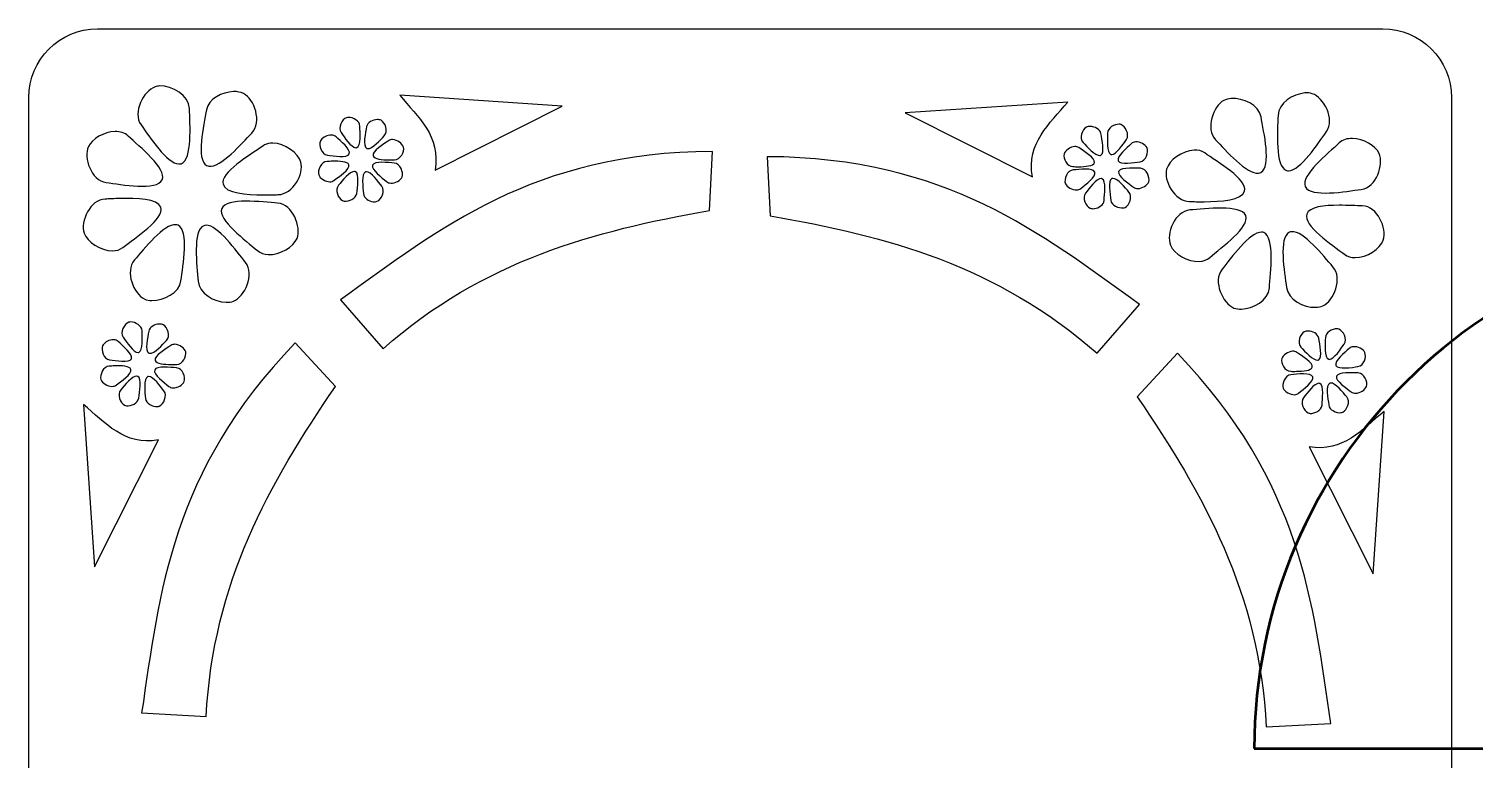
# Model space of a CAD drawing. Header units: centimetres. Extents: x -6.2 to 13.6, y -6.4 to 6.4.
# Drawn here: x -6.25 to 6.44, y -0.04 to 6.37 of the extents above; entities that cross this region are included whole.
import ezdxf

# ---------------------------------------------------------------- set-up
doc = ezdxf.new("R2010")
doc.units = ezdxf.units.CM
doc.header["$MEASUREMENT"] = 0
doc.layers.add('Layer 1', color=7, linetype='Continuous')

msp = doc.modelspace()

# ---------------------------------------------------------------- linework, layer by layer
at = {"layer": 'Layer 1', "color": 17, "lineweight": 25}
for points, knots in [([(-5.64328, 6.37441), (-5.97735, 6.37441), (-6.24556, 6.10487), (-6.24556, 5.7708), (-6.24556, 5.7708), (-6.24556, 5.7708), (-6.24556, -5.77245), (-6.24556, -5.77245), (-6.24556, -5.77245), (-6.24556, -6.10652), (-5.97735, -6.37473), (-5.64328, -6.37473), (-5.64328, -6.37473), (-5.64328, -6.37473), (5.64147, -6.37473), (5.64147, -6.37473), (5.64147, -6.37473), (5.97554, -6.37473), (6.24508, -6.10652), (6.24508, -5.77245), (6.24508, -5.77245), (6.24508, -5.77245), (6.24508, 5.7708), (6.24508, 5.7708), (6.24508, 5.7708), (6.24508, 6.10487), (5.97554, 6.37441), (5.64147, 6.37441), (5.64147, 6.37441), (5.64147, 6.37441), (-5.64328, 6.37441), (-5.64328, 6.37441)], [0, 0, 0, 0, 0.11111111, 0.11111111, 0.11111111, 0.11111111, 0.22222222, 0.22222222, 0.22222222, 0.22222222, 0.33333333, 0.33333333, 0.33333333, 0.33333333, 0.44444444, 0.44444444, 0.44444444, 0.44444444, 0.55555556, 0.55555556, 0.55555556, 0.55555556, 0.66666667, 0.66666667, 0.66666667, 0.66666667, 0.77777778, 0.77777778, 0.77777778, 0.77777778, 1, 1, 1, 1]), ([(-5.09563, 5.8734), (-4.9901, 5.87714), (-4.83876, 5.79202), (-4.8358, 5.67486), (-4.8358, 5.67486), (-4.83241, 5.54096), (-4.80776, 5.22548), (-4.90909, 5.19117), (-4.90909, 5.19117), (-4.91542, 5.18902), (-4.92223, 5.18842), (-4.92908, 5.18851), (-4.92908, 5.18851), (-5.03174, 5.18976), (-5.18808, 5.42996), (-5.26087, 5.53229), (-5.26087, 5.53229), (-5.33851, 5.64144), (-5.23828, 5.8311), (-5.13695, 5.86541), (-5.13695, 5.86541), (-5.12428, 5.8697), (-5.11072, 5.87287), (-5.09564, 5.8734), (-5.09564, 5.8734), (-5.09564, 5.8734), (-5.09563, 5.8734), (-5.09563, 5.8734)], [0, 0, 0, 0, 0.125, 0.125, 0.125, 0.125, 0.25, 0.25, 0.25, 0.25, 0.375, 0.375, 0.375, 0.375, 0.5, 0.5, 0.5, 0.5, 0.625, 0.625, 0.625, 0.625, 0.75, 0.75, 0.75, 0.75, 1, 1, 1, 1]), ([(-4.44938, 5.8241), (-4.41628, 5.825), (-4.38524, 5.81897), (-4.36144, 5.80678), (-4.36144, 5.80678), (-4.26623, 5.75799), (-4.19572, 5.55728), (-4.28815, 5.46034), (-4.28815, 5.46034), (-4.3748, 5.36946), (-4.56351, 5.15471), (-4.66524, 5.16853), (-4.66524, 5.16853), (-4.67202, 5.16945), (-4.67928, 5.17214), (-4.68523, 5.17519), (-4.68523, 5.17519), (-4.78044, 5.22397), (-4.71013, 5.53102), (-4.68656, 5.66288), (-4.68656, 5.66288), (-4.66888, 5.76177), (-4.54869, 5.8214), (-4.44938, 5.82411), (-4.44938, 5.82411), (-4.44938, 5.82411), (-4.44938, 5.8241), (-4.44938, 5.8241)], [0, 0, 0, 0, 0.125, 0.125, 0.125, 0.125, 0.25, 0.25, 0.25, 0.25, 0.375, 0.375, 0.375, 0.375, 0.5, 0.5, 0.5, 0.5, 0.625, 0.625, 0.625, 0.625, 0.75, 0.75, 0.75, 0.75, 1, 1, 1, 1]), ([(-2.98899, 5.79212), (-2.98899, 5.79212), (-1.56324, 5.69618), (-1.56324, 5.69618), (-1.56324, 5.69618), (-1.56324, 5.69618), (-2.67986, 5.13521), (-2.67986, 5.13521), (-2.67986, 5.13521), (-2.62651, 5.43322), (-2.83129, 5.60022), (-2.98899, 5.79212)], [0, 0, 0, 0, 0.25, 0.25, 0.25, 0.25, 0.5, 0.5, 0.5, 0.5, 1, 1, 1, 1]), ([(2.87524, 5.73216), (2.71754, 5.54026), (2.51276, 5.37326), (2.56611, 5.07525), (2.56611, 5.07525), (2.56611, 5.07525), (1.44949, 5.63622), (1.44949, 5.63622), (1.44949, 5.63622), (1.44949, 5.63622), (2.87524, 5.73216), (2.87524, 5.73216)], [0, 0, 0, 0, 0.25, 0.25, 0.25, 0.25, 0.5, 0.5, 0.5, 0.5, 1, 1, 1, 1]), ([(4.31165, 5.7628), (4.41447, 5.77014), (4.55367, 5.71003), (4.57282, 5.6029), (4.57282, 5.6029), (4.59639, 5.47105), (4.6667, 5.164), (4.57149, 5.11521), (4.57149, 5.11521), (4.56554, 5.11216), (4.55828, 5.10947), (4.5515, 5.10855), (4.5515, 5.10855), (4.44976, 5.09473), (4.26106, 5.30948), (4.17441, 5.40036), (4.17441, 5.40036), (4.08198, 5.4973), (4.15249, 5.69802), (4.2477, 5.7468), (4.2477, 5.7468), (4.26555, 5.75595), (4.28793, 5.7611), (4.31166, 5.76279), (4.31166, 5.76279), (4.31166, 5.76279), (4.31165, 5.7628), (4.31165, 5.7628)], [0, 0, 0, 0, 0.125, 0.125, 0.125, 0.125, 0.25, 0.25, 0.25, 0.25, 0.375, 0.375, 0.375, 0.375, 0.5, 0.5, 0.5, 0.5, 0.625, 0.625, 0.625, 0.625, 0.75, 0.75, 0.75, 0.75, 1, 1, 1, 1]), ([(4.9579, 5.81211), (4.98169, 5.81394), (5.00419, 5.81188), (5.02319, 5.80545), (5.02319, 5.80545), (5.12452, 5.77114), (5.22475, 5.58148), (5.14711, 5.47233), (5.14711, 5.47233), (5.07433, 5.37), (4.91798, 5.1298), (4.81532, 5.12855), (4.81532, 5.12855), (4.80848, 5.12847), (4.80167, 5.12907), (4.79533, 5.13121), (4.79533, 5.13121), (4.694, 5.16552), (4.71865, 5.481), (4.72204, 5.6149), (4.72204, 5.6149), (4.72479, 5.72369), (4.85482, 5.80417), (4.95789, 5.81211), (4.95789, 5.81211), (4.95789, 5.81211), (4.9579, 5.81211), (4.9579, 5.81211)], [0, 0, 0, 0, 0.125, 0.125, 0.125, 0.125, 0.25, 0.25, 0.25, 0.25, 0.375, 0.375, 0.375, 0.375, 0.5, 0.5, 0.5, 0.5, 0.625, 0.625, 0.625, 0.625, 0.75, 0.75, 0.75, 0.75, 1, 1, 1, 1]), ([(-3.4407, 5.59758), (-3.39954, 5.59901), (-3.34059, 5.56609), (-3.33943, 5.5203), (-3.33943, 5.5203), (-3.33811, 5.46797), (-3.32781, 5.34583), (-3.36741, 5.33242), (-3.36741, 5.33242), (-3.36988, 5.33158), (-3.37273, 5.33105), (-3.3754, 5.33109), (-3.3754, 5.33109), (-3.41552, 5.33158), (-3.4762, 5.42434), (-3.50465, 5.46434), (-3.50465, 5.46434), (-3.53499, 5.507), (-3.49628, 5.58151), (-3.45668, 5.59492), (-3.45668, 5.59492), (-3.45173, 5.5966), (-3.44657, 5.59738), (-3.44069, 5.59758), (-3.44069, 5.59758), (-3.44069, 5.59758), (-3.4407, 5.59758), (-3.4407, 5.59758)], [0, 0, 0, 0, 0.125, 0.125, 0.125, 0.125, 0.25, 0.25, 0.25, 0.25, 0.375, 0.375, 0.375, 0.375, 0.5, 0.5, 0.5, 0.5, 0.625, 0.625, 0.625, 0.625, 0.75, 0.75, 0.75, 0.75, 1, 1, 1, 1]), ([(-5.48871, 5.47366), (-5.44493, 5.47465), (-5.40308, 5.46257), (-5.37278, 5.43369), (-5.37278, 5.43369), (-5.27584, 5.34126), (-5.03155, 5.14741), (-5.07564, 5.04994), (-5.07564, 5.04994), (-5.09768, 5.0012), (-5.18794, 4.98989), (-5.28884, 4.99398), (-5.28884, 4.99398), (-5.38974, 4.99806), (-5.50089, 5.01751), (-5.56733, 5.02596), (-5.56733, 5.02596), (-5.7002, 5.04286), (-5.76732, 5.24428), (-5.72323, 5.34176), (-5.72323, 5.34176), (-5.69292, 5.40877), (-5.58504, 5.4715), (-5.48871, 5.47368), (-5.48871, 5.47368), (-5.48871, 5.47368), (-5.48871, 5.47366), (-5.48871, 5.47366)], [0, 0, 0, 0, 0.125, 0.125, 0.125, 0.125, 0.25, 0.25, 0.25, 0.25, 0.375, 0.375, 0.375, 0.375, 0.5, 0.5, 0.5, 0.5, 0.625, 0.625, 0.625, 0.625, 0.75, 0.75, 0.75, 0.75, 1, 1, 1, 1]), ([(-3.18753, 5.57892), (-3.17451, 5.57925), (-3.16219, 5.57702), (-3.15289, 5.57226), (-3.15289, 5.57226), (-3.11568, 5.55319), (-3.08878, 5.47423), (-3.12491, 5.43635), (-3.12491, 5.43635), (-3.15878, 5.40083), (-3.23305, 5.31769), (-3.27281, 5.32309), (-3.27281, 5.32309), (-3.27546, 5.32345), (-3.27715, 5.32456), (-3.27947, 5.32575), (-3.27947, 5.32575), (-3.31668, 5.34482), (-3.29001, 5.46476), (-3.2808, 5.51629), (-3.2808, 5.51629), (-3.27389, 5.55494), (-3.22658, 5.57794), (-3.18753, 5.57892)], [0, 0, 0, 0, 0.14285714, 0.14285714, 0.14285714, 0.14285714, 0.28571429, 0.28571429, 0.28571429, 0.28571429, 0.42857143, 0.42857143, 0.42857143, 0.42857143, 0.57142857, 0.57142857, 0.57142857, 0.57142857, 0.71428571, 0.71428571, 0.71428571, 0.71428571, 1, 1, 1, 1]), ([(3.07378, 5.51763), (3.11283, 5.51665), (3.16015, 5.49499), (3.16705, 5.45634), (3.16705, 5.45634), (3.17626, 5.40481), (3.20293, 5.28486), (3.16572, 5.2658), (3.16572, 5.2658), (3.16339, 5.26461), (3.16171, 5.26349), (3.15906, 5.26314), (3.15906, 5.26314), (3.1193, 5.25774), (3.04502, 5.34088), (3.01116, 5.3764), (3.01116, 5.3764), (2.97504, 5.41429), (3.00193, 5.49325), (3.03914, 5.51231), (3.03914, 5.51231), (3.04844, 5.51708), (3.06077, 5.51797), (3.07378, 5.51764), (3.07378, 5.51764), (3.07378, 5.51764), (3.07378, 5.51763), (3.07378, 5.51763)], [0, 0, 0, 0, 0.125, 0.125, 0.125, 0.125, 0.25, 0.25, 0.25, 0.25, 0.375, 0.375, 0.375, 0.375, 0.5, 0.5, 0.5, 0.5, 0.625, 0.625, 0.625, 0.625, 0.75, 0.75, 0.75, 0.75, 1, 1, 1, 1]), ([(3.32695, 5.53762), (3.33283, 5.53741), (3.33799, 5.53663), (3.34294, 5.53496), (3.34294, 5.53496), (3.38254, 5.52155), (3.42125, 5.44704), (3.39091, 5.40438), (3.39091, 5.40438), (3.36246, 5.36439), (3.30178, 5.27162), (3.26166, 5.27113), (3.26166, 5.27113), (3.25899, 5.2711), (3.25614, 5.27162), (3.25367, 5.27246), (3.25367, 5.27246), (3.21407, 5.28587), (3.22436, 5.40801), (3.22569, 5.46034), (3.22569, 5.46034), (3.22685, 5.50613), (3.2858, 5.53906), (3.32696, 5.53762), (3.32696, 5.53762), (3.32696, 5.53762), (3.32695, 5.53762), (3.32695, 5.53762)], [0, 0, 0, 0, 0.125, 0.125, 0.125, 0.125, 0.25, 0.25, 0.25, 0.25, 0.375, 0.375, 0.375, 0.375, 0.5, 0.5, 0.5, 0.5, 0.625, 0.625, 0.625, 0.625, 0.75, 0.75, 0.75, 0.75, 1, 1, 1, 1]), ([(-4.10294, 5.37239), (-3.99927, 5.37011), (-3.88004, 5.28288), (-3.85776, 5.2045), (-3.85776, 5.2045), (-3.82852, 5.10159), (-3.92506, 4.92274), (-4.05896, 4.91935), (-4.05896, 4.91935), (-4.09243, 4.9185), (-4.13759, 4.91636), (-4.18688, 4.91669), (-4.18688, 4.91669), (-4.33474, 4.91768), (-4.51939, 4.93279), (-4.54132, 5.00996), (-4.54132, 5.00996), (-4.57056, 5.11287), (-4.30136, 5.26811), (-4.19221, 5.34574), (-4.19221, 5.34574), (-4.17174, 5.3603), (-4.14783, 5.36875), (-4.12292, 5.37106), (-4.12292, 5.37106), (-4.11618, 5.37168), (-4.10984, 5.37254), (-4.10293, 5.37239), (-4.10293, 5.37239), (-4.10293, 5.37239), (-4.10294, 5.37239), (-4.10294, 5.37239)], [0, 0, 0, 0, 0.11111111, 0.11111111, 0.11111111, 0.11111111, 0.22222222, 0.22222222, 0.22222222, 0.22222222, 0.33333333, 0.33333333, 0.33333333, 0.33333333, 0.44444444, 0.44444444, 0.44444444, 0.44444444, 0.55555556, 0.55555556, 0.55555556, 0.55555556, 0.66666667, 0.66666667, 0.66666667, 0.66666667, 0.77777778, 0.77777778, 0.77777778, 0.77777778, 1, 1, 1, 1]), ([(-3.5886, 5.44301), (-3.57325, 5.44244), (-3.55928, 5.43718), (-3.54863, 5.42702), (-3.54863, 5.42702), (-3.51074, 5.3909), (-3.41547, 5.31455), (-3.4327, 5.27645), (-3.4327, 5.27645), (-3.44132, 5.2574), (-3.47588, 5.25353), (-3.51531, 5.25513), (-3.51531, 5.25513), (-3.55474, 5.25673), (-3.59861, 5.26382), (-3.62457, 5.26712), (-3.62457, 5.26712), (-3.6765, 5.27372), (-3.7031, 5.35295), (-3.68586, 5.39104), (-3.68586, 5.39104), (-3.67509, 5.41485), (-3.6394, 5.43718), (-3.60458, 5.44167), (-3.60458, 5.44167), (-3.59936, 5.44234), (-3.59371, 5.44319), (-3.58859, 5.443), (-3.58859, 5.443), (-3.58859, 5.443), (-3.5886, 5.44301), (-3.5886, 5.44301)], [0, 0, 0, 0, 0.11111111, 0.11111111, 0.11111111, 0.11111111, 0.22222222, 0.22222222, 0.22222222, 0.22222222, 0.33333333, 0.33333333, 0.33333333, 0.33333333, 0.44444444, 0.44444444, 0.44444444, 0.44444444, 0.55555556, 0.55555556, 0.55555556, 0.55555556, 0.66666667, 0.66666667, 0.66666667, 0.66666667, 0.77777778, 0.77777778, 0.77777778, 0.77777778, 1, 1, 1, 1]), ([(-3.05161, 5.40304), (-3.01156, 5.40099), (-2.96558, 5.36658), (-2.957, 5.33642), (-2.957, 5.33642), (-2.94557, 5.2962), (-2.98328, 5.22715), (-3.03562, 5.22582), (-3.03562, 5.22582), (-3.0487, 5.22549), (-3.06566, 5.22436), (-3.08492, 5.22449), (-3.08492, 5.22449), (-3.14271, 5.22488), (-3.21493, 5.2303), (-3.2235, 5.26047), (-3.2235, 5.26047), (-3.23493, 5.30069), (-3.13025, 5.36204), (-3.08759, 5.39239), (-3.08759, 5.39239), (-3.07693, 5.39998), (-3.06496, 5.40373), (-3.05161, 5.40305), (-3.05161, 5.40305), (-3.05161, 5.40305), (-3.05161, 5.40304), (-3.05161, 5.40304)], [0, 0, 0, 0, 0.125, 0.125, 0.125, 0.125, 0.25, 0.25, 0.25, 0.25, 0.375, 0.375, 0.375, 0.375, 0.5, 0.5, 0.5, 0.5, 0.625, 0.625, 0.625, 0.625, 0.75, 0.75, 0.75, 0.75, 1, 1, 1, 1]), ([(2.93787, 5.34174), (2.95122, 5.34242), (2.96318, 5.34), (2.97385, 5.33241), (2.97385, 5.33241), (3.01651, 5.30207), (3.12119, 5.24071), (3.10976, 5.20049), (3.10976, 5.20049), (3.10119, 5.17033), (3.02897, 5.1649), (2.97118, 5.16451), (2.97118, 5.16451), (2.95192, 5.16438), (2.93496, 5.16551), (2.92188, 5.16584), (2.92188, 5.16584), (2.86955, 5.16716), (2.83183, 5.23622), (2.84326, 5.27644), (2.84326, 5.27644), (2.85183, 5.30661), (2.89782, 5.33969), (2.93787, 5.34173), (2.93787, 5.34173), (2.93787, 5.34173), (2.93787, 5.34174), (2.93787, 5.34174)], [0, 0, 0, 0, 0.125, 0.125, 0.125, 0.125, 0.25, 0.25, 0.25, 0.25, 0.375, 0.375, 0.375, 0.375, 0.5, 0.5, 0.5, 0.5, 0.625, 0.625, 0.625, 0.625, 0.75, 0.75, 0.75, 0.75, 1, 1, 1, 1]), ([(3.47086, 5.38172), (3.51075, 5.38561), (3.5592, 5.35966), (3.57213, 5.33109), (3.57213, 5.33109), (3.58936, 5.293), (3.56277, 5.21377), (3.51084, 5.20717), (3.51084, 5.20717), (3.48487, 5.20387), (3.44101, 5.19677), (3.40158, 5.19518), (3.40158, 5.19518), (3.36215, 5.19358), (3.32758, 5.19745), (3.31897, 5.2165), (3.31897, 5.2165), (3.30174, 5.2546), (3.39701, 5.33095), (3.4349, 5.36707), (3.4349, 5.36707), (3.44437, 5.3761), (3.45758, 5.38043), (3.47088, 5.38173), (3.47088, 5.38173), (3.47088, 5.38173), (3.47086, 5.38172), (3.47086, 5.38172)], [0, 0, 0, 0, 0.125, 0.125, 0.125, 0.125, 0.25, 0.25, 0.25, 0.25, 0.375, 0.375, 0.375, 0.375, 0.5, 0.5, 0.5, 0.5, 0.625, 0.625, 0.625, 0.625, 0.75, 0.75, 0.75, 0.75, 1, 1, 1, 1]), ([(5.37497, 5.41236), (5.47129, 5.41018), (5.57917, 5.34879), (5.60949, 5.28178), (5.60949, 5.28178), (5.65358, 5.18431), (5.58646, 4.98288), (5.45359, 4.96598), (5.45359, 4.96598), (5.38715, 4.95753), (5.276, 4.93808), (5.1751, 4.934), (5.1751, 4.934), (5.0742, 4.92992), (4.98395, 4.94123), (4.9619, 4.98996), (4.9619, 4.98996), (4.91781, 5.08743), (5.1621, 5.28128), (5.25904, 5.37371), (5.25904, 5.37371), (5.28933, 5.40259), (5.33118, 5.41334), (5.37497, 5.41235), (5.37497, 5.41235), (5.37497, 5.41235), (5.37497, 5.41236), (5.37497, 5.41236)], [0, 0, 0, 0, 0.125, 0.125, 0.125, 0.125, 0.25, 0.25, 0.25, 0.25, 0.375, 0.375, 0.375, 0.375, 0.5, 0.5, 0.5, 0.5, 0.625, 0.625, 0.625, 0.625, 0.75, 0.75, 0.75, 0.75, 1, 1, 1, 1]), ([(-3.57794, 5.21249), (-3.52013, 5.21371), (-3.44675, 5.21155), (-3.4367, 5.18184), (-3.4367, 5.18184), (-3.42329, 5.14224), (-3.52612, 5.07695), (-3.56728, 5.04459), (-3.56728, 5.04459), (-3.57757, 5.0365), (-3.58989, 5.03263), (-3.60326, 5.0326), (-3.60326, 5.0326), (-3.64337, 5.03249), (-3.69047, 5.06286), (-3.70053, 5.09256), (-3.70053, 5.09256), (-3.71394, 5.13216), (-3.67958, 5.20983), (-3.62724, 5.21115), (-3.62724, 5.21115), (-3.61416, 5.21148), (-3.59721, 5.21207), (-3.57794, 5.21248), (-3.57794, 5.21248), (-3.57794, 5.21248), (-3.57794, 5.21249), (-3.57794, 5.21249)], [0, 0, 0, 0, 0.125, 0.125, 0.125, 0.125, 0.25, 0.25, 0.25, 0.25, 0.375, 0.375, 0.375, 0.375, 0.5, 0.5, 0.5, 0.5, 0.625, 0.625, 0.625, 0.625, 0.75, 0.75, 0.75, 0.75, 1, 1, 1, 1]), ([(-0.24275, 5.2991), (-0.24275, 5.2991), (-0.2694, 4.77943), (-0.2694, 4.77943), (-0.2694, 4.77943), (-1.28911, 4.60006), (-2.25091, 4.34504), (-3.13556, 3.56688), (-3.13556, 3.56688), (-3.13556, 3.56688), (-3.50999, 3.99461), (-3.50999, 3.99461), (-3.50999, 3.99461), (-2.64352, 4.61912), (-1.81746, 5.28849), (-0.24275, 5.2991)], [0, 0, 0, 0, 0.2, 0.2, 0.2, 0.2, 0.4, 0.4, 0.4, 0.4, 0.6, 0.6, 0.6, 0.6, 1, 1, 1, 1]), ([(-3.14622, 5.20316), (-3.10703, 5.20346), (-3.06306, 5.19848), (-3.03696, 5.1965), (-3.03696, 5.1965), (-2.98476, 5.19253), (-2.95366, 5.11414), (-2.969, 5.07524), (-2.969, 5.07524), (-2.98051, 5.04607), (-3.02892, 5.01855), (-3.06894, 5.02061), (-3.06894, 5.02061), (-3.08228, 5.0213), (-3.09503, 5.02537), (-3.10492, 5.03393), (-3.10492, 5.03393), (-3.14449, 5.06821), (-3.24285, 5.13894), (-3.22751, 5.17784), (-3.22751, 5.17784), (-3.21984, 5.19729), (-3.18542, 5.20286), (-3.14623, 5.20316), (-3.14623, 5.20316), (-3.14623, 5.20316), (-3.14622, 5.20316), (-3.14622, 5.20316)], [0, 0, 0, 0, 0.125, 0.125, 0.125, 0.125, 0.25, 0.25, 0.25, 0.25, 0.375, 0.375, 0.375, 0.375, 0.5, 0.5, 0.5, 0.5, 0.625, 0.625, 0.625, 0.625, 0.75, 0.75, 0.75, 0.75, 1, 1, 1, 1]), ([(0.23694, 5.25247), (1.81167, 5.2457), (2.63885, 4.57837), (3.50684, 3.95597), (3.50684, 3.95597), (3.50684, 3.95597), (3.13375, 3.52691), (3.13375, 3.52691), (3.13375, 3.52691), (2.2472, 4.30292), (1.28374, 4.55592), (0.2636, 4.7328), (0.2636, 4.7328), (0.2636, 4.7328), (0.23694, 5.25247), (0.23694, 5.25247)], [0, 0, 0, 0, 0.2, 0.2, 0.2, 0.2, 0.4, 0.4, 0.4, 0.4, 0.6, 0.6, 0.6, 0.6, 1, 1, 1, 1]), ([(3.9852, 5.30976), (4.01939, 5.31132), (4.05119, 5.30518), (4.07847, 5.28578), (4.07847, 5.28578), (4.18762, 5.20814), (4.45682, 5.0529), (4.42758, 4.95), (4.42758, 4.95), (4.40565, 4.87282), (4.221, 4.85772), (4.07314, 4.85673), (4.07314, 4.85673), (4.02385, 4.8564), (3.9787, 4.85855), (3.94522, 4.8594), (3.94522, 4.8594), (3.81132, 4.86279), (3.71477, 5.04164), (3.74402, 5.14455), (3.74402, 5.14455), (3.76595, 5.22173), (3.88264, 5.30509), (3.9852, 5.30978), (3.9852, 5.30978), (3.9852, 5.30978), (3.9852, 5.30976), (3.9852, 5.30976)], [0, 0, 0, 0, 0.125, 0.125, 0.125, 0.125, 0.25, 0.25, 0.25, 0.25, 0.375, 0.375, 0.375, 0.375, 0.5, 0.5, 0.5, 0.5, 0.625, 0.625, 0.625, 0.625, 0.75, 0.75, 0.75, 0.75, 1, 1, 1, 1]), ([(-3.38607, 5.12322), (-3.38341, 5.12299), (-3.38046, 5.12163), (-3.37808, 5.12056), (-3.37808, 5.12056), (-3.33998, 5.10333), (-3.36082, 4.98195), (-3.36742, 4.93002), (-3.36742, 4.93002), (-3.3732, 4.88458), (-3.43583, 4.85789), (-3.47668, 4.8634), (-3.47668, 4.8634), (-3.48252, 4.86419), (-3.48791, 4.86524), (-3.49267, 4.8674), (-3.49267, 4.8674), (-3.53077, 4.88463), (-3.56159, 4.96241), (-3.52731, 5.00198), (-3.52731, 5.00198), (-3.49518, 5.03907), (-3.42603, 5.12671), (-3.38607, 5.12324), (-3.38607, 5.12324), (-3.38607, 5.12324), (-3.38607, 5.12322), (-3.38607, 5.12322)], [0, 0, 0, 0, 0.125, 0.125, 0.125, 0.125, 0.25, 0.25, 0.25, 0.25, 0.375, 0.375, 0.375, 0.375, 0.5, 0.5, 0.5, 0.5, 0.625, 0.625, 0.625, 0.625, 0.75, 0.75, 0.75, 0.75, 1, 1, 1, 1]), ([(-3.28213, 5.12055), (-3.24198, 5.12197), (-3.17654, 5.03122), (-3.14622, 4.99263), (-3.14622, 4.99263), (-3.11387, 4.95147), (-3.14863, 4.87606), (-3.18753, 4.86071), (-3.18753, 4.86071), (-3.19725, 4.85687), (-3.21064, 4.85509), (-3.22351, 4.85671), (-3.22351, 4.85671), (-3.26213, 4.86157), (-3.30581, 4.88952), (-3.30879, 4.92866), (-3.30879, 4.92866), (-3.31276, 4.98086), (-3.32903, 5.10386), (-3.29014, 5.1192), (-3.29014, 5.1192), (-3.28771, 5.12016), (-3.28482, 5.12044), (-3.28215, 5.12053), (-3.28215, 5.12053), (-3.28215, 5.12053), (-3.28213, 5.12055), (-3.28213, 5.12055)], [0, 0, 0, 0, 0.125, 0.125, 0.125, 0.125, 0.25, 0.25, 0.25, 0.25, 0.375, 0.375, 0.375, 0.375, 0.5, 0.5, 0.5, 0.5, 0.625, 0.625, 0.625, 0.625, 0.75, 0.75, 0.75, 0.75, 1, 1, 1, 1]), ([(3.03248, 5.1432), (3.07167, 5.1429), (3.10609, 5.13733), (3.11376, 5.11788), (3.11376, 5.11788), (3.1291, 5.07899), (3.03074, 5.00825), (2.99117, 4.97397), (2.99117, 4.97397), (2.98128, 4.9654), (2.96853, 4.96133), (2.95519, 4.96065), (2.95519, 4.96065), (2.91518, 4.95859), (2.86676, 4.98611), (2.85525, 5.01528), (2.85525, 5.01528), (2.83991, 5.05417), (2.87101, 5.13256), (2.92321, 5.13654), (2.92321, 5.13654), (2.94931, 5.13853), (2.99328, 5.1435), (3.03247, 5.1432), (3.03247, 5.1432), (3.03247, 5.1432), (3.03248, 5.1432), (3.03248, 5.1432)], [0, 0, 0, 0, 0.125, 0.125, 0.125, 0.125, 0.25, 0.25, 0.25, 0.25, 0.375, 0.375, 0.375, 0.375, 0.5, 0.5, 0.5, 0.5, 0.625, 0.625, 0.625, 0.625, 0.75, 0.75, 0.75, 0.75, 1, 1, 1, 1]), ([(3.41889, 5.15253), (3.43406, 5.15303), (3.44974, 5.15284), (3.46419, 5.15253), (3.46419, 5.15253), (3.48346, 5.15212), (3.50041, 5.15153), (3.51349, 5.1512), (3.51349, 5.1512), (3.56582, 5.14987), (3.60019, 5.07221), (3.58678, 5.03261), (3.58678, 5.03261), (3.57672, 5.00291), (3.52962, 4.97255), (3.48951, 4.97265), (3.48951, 4.97265), (3.47614, 4.97268), (3.46382, 4.97655), (3.45353, 4.98464), (3.45353, 4.98464), (3.41237, 5.01699), (3.30954, 5.08228), (3.32295, 5.12189), (3.32295, 5.12189), (3.33049, 5.14417), (3.37339, 5.15105), (3.41889, 5.15254), (3.41889, 5.15254), (3.41889, 5.15254), (3.41889, 5.15253), (3.41889, 5.15253)], [0, 0, 0, 0, 0.11111111, 0.11111111, 0.11111111, 0.11111111, 0.22222222, 0.22222222, 0.22222222, 0.22222222, 0.33333333, 0.33333333, 0.33333333, 0.33333333, 0.44444444, 0.44444444, 0.44444444, 0.44444444, 0.55555556, 0.55555556, 0.55555556, 0.55555556, 0.66666667, 0.66666667, 0.66666667, 0.66666667, 0.77777778, 0.77777778, 0.77777778, 0.77777778, 1, 1, 1, 1]), ([(3.16972, 5.06059), (3.1724, 5.06049), (3.17395, 5.06022), (3.17638, 5.05926), (3.17638, 5.05926), (3.21527, 5.04391), (3.19901, 4.92091), (3.19503, 4.86872), (3.19503, 4.86872), (3.19205, 4.82957), (3.14837, 4.80163), (3.10975, 4.79677), (3.10975, 4.79677), (3.09688, 4.79515), (3.0835, 4.79693), (3.07377, 4.80077), (3.07377, 4.80077), (3.03488, 4.81612), (3.00011, 4.89153), (3.03246, 4.93269), (3.03246, 4.93269), (3.06279, 4.97127), (3.12956, 5.06203), (3.1697, 5.06061), (3.1697, 5.06061), (3.1697, 5.06061), (3.16972, 5.06059), (3.16972, 5.06059)], [0, 0, 0, 0, 0.125, 0.125, 0.125, 0.125, 0.25, 0.25, 0.25, 0.25, 0.375, 0.375, 0.375, 0.375, 0.5, 0.5, 0.5, 0.5, 0.625, 0.625, 0.625, 0.625, 0.75, 0.75, 0.75, 0.75, 1, 1, 1, 1]), ([(3.27232, 5.06192), (3.31228, 5.0654), (3.38143, 4.97909), (3.41356, 4.942), (3.41356, 4.942), (3.44784, 4.90243), (3.41701, 4.82465), (3.37892, 4.80742), (3.37892, 4.80742), (3.37416, 4.80527), (3.36877, 4.80421), (3.36293, 4.80342), (3.36293, 4.80342), (3.32208, 4.79792), (3.25945, 4.8246), (3.25367, 4.87004), (3.25367, 4.87004), (3.24707, 4.92197), (3.22623, 5.04335), (3.26433, 5.06058), (3.26433, 5.06058), (3.26671, 5.06166), (3.26966, 5.06168), (3.27232, 5.06191), (3.27232, 5.06191), (3.27232, 5.06191), (3.27232, 5.06192), (3.27232, 5.06192)], [0, 0, 0, 0, 0.125, 0.125, 0.125, 0.125, 0.25, 0.25, 0.25, 0.25, 0.375, 0.375, 0.375, 0.375, 0.5, 0.5, 0.5, 0.5, 0.625, 0.625, 0.625, 0.625, 0.75, 0.75, 0.75, 0.75, 1, 1, 1, 1]), ([(-5.44741, 4.88604), (-5.29946, 4.89003), (-5.11337, 4.88475), (-5.08764, 4.80876), (-5.08764, 4.80876), (-5.05333, 4.70743), (-5.31412, 4.53842), (-5.41943, 4.45565), (-5.41943, 4.45565), (-5.44576, 4.43496), (-5.4785, 4.42642), (-5.5127, 4.42634), (-5.5127, 4.42634), (-5.61532, 4.4261), (-5.73481, 4.50491), (-5.76054, 4.58091), (-5.76054, 4.58091), (-5.79485, 4.68224), (-5.70923, 4.87733), (-5.57533, 4.88072), (-5.57533, 4.88072), (-5.54186, 4.88157), (-5.49673, 4.88472), (-5.44741, 4.88605), (-5.44741, 4.88605), (-5.44741, 4.88605), (-5.44741, 4.88604), (-5.44741, 4.88604)], [0, 0, 0, 0, 0.125, 0.125, 0.125, 0.125, 0.25, 0.25, 0.25, 0.25, 0.375, 0.375, 0.375, 0.375, 0.5, 0.5, 0.5, 0.5, 0.625, 0.625, 0.625, 0.625, 0.75, 0.75, 0.75, 0.75, 1, 1, 1, 1]), ([(-4.34278, 4.86205), (-4.24179, 4.86287), (-4.12841, 4.84981), (-4.06163, 4.84473), (-4.06163, 4.84473), (-3.92807, 4.83456), (-3.85181, 4.63511), (-3.89107, 4.5356), (-3.89107, 4.5356), (-3.92052, 4.46096), (-4.04319, 4.38776), (-4.14557, 4.39302), (-4.14557, 4.39302), (-4.1797, 4.39477), (-4.2122, 4.40574), (-4.23751, 4.42766), (-4.23751, 4.42766), (-4.33875, 4.51536), (-4.59123, 4.69724), (-4.55197, 4.79676), (-4.55197, 4.79676), (-4.53234, 4.84652), (-4.44376, 4.86123), (-4.34277, 4.86205), (-4.34277, 4.86205), (-4.34277, 4.86205), (-4.34278, 4.86205), (-4.34278, 4.86205)], [0, 0, 0, 0, 0.125, 0.125, 0.125, 0.125, 0.25, 0.25, 0.25, 0.25, 0.375, 0.375, 0.375, 0.375, 0.5, 0.5, 0.5, 0.5, 0.625, 0.625, 0.625, 0.625, 0.75, 0.75, 0.75, 0.75, 1, 1, 1, 1]), ([(5.25771, 4.82607), (5.33529, 4.82635), (5.41137, 4.82201), (5.46158, 4.82074), (5.46158, 4.82074), (5.59548, 4.81735), (5.6811, 4.62226), (5.64679, 4.52093), (5.64679, 4.52093), (5.62106, 4.44493), (5.50157, 4.36612), (5.39895, 4.36636), (5.39895, 4.36636), (5.36474, 4.36644), (5.332, 4.37498), (5.30568, 4.39567), (5.30568, 4.39567), (5.20037, 4.47844), (4.93959, 4.64745), (4.97389, 4.74878), (4.97389, 4.74878), (4.99533, 4.81211), (5.12841, 4.8256), (5.25771, 4.82606), (5.25771, 4.82606), (5.25771, 4.82606), (5.25771, 4.82607), (5.25771, 4.82607)], [0, 0, 0, 0, 0.125, 0.125, 0.125, 0.125, 0.25, 0.25, 0.25, 0.25, 0.375, 0.375, 0.375, 0.375, 0.5, 0.5, 0.5, 0.5, 0.625, 0.625, 0.625, 0.625, 0.75, 0.75, 0.75, 0.75, 1, 1, 1, 1]), ([(4.22904, 4.80076), (4.33003, 4.79994), (4.41861, 4.78656), (4.43824, 4.7368), (4.43824, 4.7368), (4.4775, 4.63728), (4.22501, 4.45541), (4.12378, 4.3677), (4.12378, 4.3677), (4.09847, 4.34577), (4.06597, 4.33481), (4.03184, 4.33306), (4.03184, 4.33306), (3.92946, 4.3278), (3.80678, 4.401), (3.77734, 4.47564), (3.77734, 4.47564), (3.73808, 4.57516), (3.81434, 4.77461), (3.9479, 4.78477), (3.9479, 4.78477), (4.01468, 4.78985), (4.12807, 4.80158), (4.22905, 4.80076), (4.22905, 4.80076), (4.22905, 4.80076), (4.22904, 4.80076), (4.22904, 4.80076)], [0, 0, 0, 0, 0.125, 0.125, 0.125, 0.125, 0.25, 0.25, 0.25, 0.25, 0.375, 0.375, 0.375, 0.375, 0.5, 0.5, 0.5, 0.5, 0.625, 0.625, 0.625, 0.625, 0.75, 0.75, 0.75, 0.75, 1, 1, 1, 1]), ([(-4.95572, 4.65552), (-4.9489, 4.65493), (-4.94182, 4.65295), (-4.93573, 4.65019), (-4.93573, 4.65019), (-4.83826, 4.6061), (-4.89351, 4.29671), (-4.91041, 4.16384), (-4.91041, 4.16384), (-4.92414, 4.05588), (-5.06171, 3.9884), (-5.16491, 3.99062), (-5.16491, 3.99062), (-5.18873, 3.99113), (-5.21059, 3.99435), (-5.22887, 4.00261), (-5.22887, 4.00261), (-5.32634, 4.0467), (-5.40585, 4.24515), (-5.31815, 4.34639), (-5.31815, 4.34639), (-5.23593, 4.4413), (-5.05802, 4.66438), (-4.95572, 4.65552)], [0, 0, 0, 0, 0.14285714, 0.14285714, 0.14285714, 0.14285714, 0.28571429, 0.28571429, 0.28571429, 0.28571429, 0.42857143, 0.42857143, 0.42857143, 0.42857143, 0.57142857, 0.57142857, 0.57142857, 0.57142857, 0.71428571, 0.71428571, 0.71428571, 0.71428571, 1, 1, 1, 1]), ([(-4.69056, 4.65019), (-4.58803, 4.65398), (-4.42171, 4.42246), (-4.34412, 4.32373), (-4.34412, 4.32373), (-4.26135, 4.21842), (-4.34987, 4.02321), (-4.44939, 3.98395), (-4.44939, 3.98395), (-4.46805, 3.97659), (-4.49085, 3.97398), (-4.51468, 3.97462), (-4.51468, 3.97462), (-4.61794, 3.9774), (-4.7516, 4.05132), (-4.75986, 4.15983), (-4.75986, 4.15983), (-4.77003, 4.29338), (-4.81007, 4.60692), (-4.71056, 4.64618), (-4.71056, 4.64618), (-4.70434, 4.64863), (-4.69741, 4.64992), (-4.69057, 4.65018), (-4.69057, 4.65018), (-4.69057, 4.65018), (-4.69056, 4.65019), (-4.69056, 4.65019)], [0, 0, 0, 0, 0.125, 0.125, 0.125, 0.125, 0.25, 0.25, 0.25, 0.25, 0.375, 0.375, 0.375, 0.375, 0.5, 0.5, 0.5, 0.5, 0.625, 0.625, 0.625, 0.625, 0.75, 0.75, 0.75, 0.75, 1, 1, 1, 1]), ([(4.57815, 4.59023), (4.58499, 4.58997), (4.59058, 4.58869), (4.5968, 4.58623), (4.5968, 4.58623), (4.69632, 4.54697), (4.65627, 4.23343), (4.6461, 4.09988), (4.6461, 4.09988), (4.63784, 3.99136), (4.50419, 3.91745), (4.40092, 3.91467), (4.40092, 3.91467), (4.37709, 3.91403), (4.35429, 3.91664), (4.33563, 3.924), (4.33563, 3.924), (4.23611, 3.96326), (4.14759, 4.15847), (4.23036, 4.26378), (4.23036, 4.26378), (4.30796, 4.36251), (4.4756, 4.59403), (4.57814, 4.59024), (4.57814, 4.59024), (4.57814, 4.59024), (4.57815, 4.59023), (4.57815, 4.59023)], [0, 0, 0, 0, 0.125, 0.125, 0.125, 0.125, 0.25, 0.25, 0.25, 0.25, 0.375, 0.375, 0.375, 0.375, 0.5, 0.5, 0.5, 0.5, 0.625, 0.625, 0.625, 0.625, 0.75, 0.75, 0.75, 0.75, 1, 1, 1, 1]), ([(4.84198, 4.59422), (4.94429, 4.60308), (5.12219, 4.38133), (5.20441, 4.28642), (5.20441, 4.28642), (5.29211, 4.18518), (5.21261, 3.98673), (5.11513, 3.94264), (5.11513, 3.94264), (5.09685, 3.93437), (5.07499, 3.93116), (5.05117, 3.93065), (5.05117, 3.93065), (4.94796, 3.92844), (4.8104, 3.99591), (4.79667, 4.10387), (4.79667, 4.10387), (4.77977, 4.23674), (4.72451, 4.54613), (4.82199, 4.59022), (4.82199, 4.59022), (4.82808, 4.59298), (4.83516, 4.59363), (4.84198, 4.59422)], [0, 0, 0, 0, 0.14285714, 0.14285714, 0.14285714, 0.14285714, 0.28571429, 0.28571429, 0.28571429, 0.28571429, 0.42857143, 0.42857143, 0.42857143, 0.42857143, 0.57142857, 0.57142857, 0.57142857, 0.57142857, 0.71428571, 0.71428571, 0.71428571, 0.71428571, 1, 1, 1, 1]), ([(-5.3528, 3.8014), (-5.31164, 3.80283), (-5.25269, 3.76991), (-5.25153, 3.72412), (-5.25153, 3.72412), (-5.25021, 3.67179), (-5.24124, 3.54832), (-5.28084, 3.53491), (-5.28084, 3.53491), (-5.28331, 3.53407), (-5.28483, 3.53354), (-5.2875, 3.53358), (-5.2875, 3.53358), (-5.32762, 3.53407), (-5.38964, 3.62817), (-5.41808, 3.66816), (-5.41808, 3.66816), (-5.44842, 3.71082), (-5.40838, 3.78533), (-5.36878, 3.79874), (-5.36878, 3.79874), (-5.36383, 3.80042), (-5.35867, 3.8012), (-5.35279, 3.8014), (-5.35279, 3.8014), (-5.35279, 3.8014), (-5.3528, 3.8014), (-5.3528, 3.8014)], [0, 0, 0, 0, 0.125, 0.125, 0.125, 0.125, 0.25, 0.25, 0.25, 0.25, 0.375, 0.375, 0.375, 0.375, 0.5, 0.5, 0.5, 0.5, 0.625, 0.625, 0.625, 0.625, 0.75, 0.75, 0.75, 0.75, 1, 1, 1, 1]), ([(-5.10096, 3.78274), (-5.08807, 3.78307), (-5.07562, 3.78085), (-5.06632, 3.77608), (-5.06632, 3.77608), (-5.02911, 3.75701), (-5.00088, 3.67806), (-5.03701, 3.64017), (-5.03701, 3.64017), (-5.07088, 3.60465), (-5.14515, 3.52151), (-5.18491, 3.52691), (-5.18491, 3.52691), (-5.18756, 3.52727), (-5.19058, 3.52704), (-5.1929, 3.52824), (-5.1929, 3.52824), (-5.23011, 3.54731), (-5.20211, 3.66858), (-5.1929, 3.72012), (-5.1929, 3.72012), (-5.18599, 3.75877), (-5.13964, 3.78177), (-5.10096, 3.78275), (-5.10096, 3.78275), (-5.10096, 3.78275), (-5.10096, 3.78274), (-5.10096, 3.78274)], [0, 0, 0, 0, 0.125, 0.125, 0.125, 0.125, 0.25, 0.25, 0.25, 0.25, 0.375, 0.375, 0.375, 0.375, 0.5, 0.5, 0.5, 0.5, 0.625, 0.625, 0.625, 0.625, 0.75, 0.75, 0.75, 0.75, 1, 1, 1, 1]), ([(4.98722, 3.72145), (5.0259, 3.72047), (5.07225, 3.69881), (5.07916, 3.66016), (5.07916, 3.66016), (5.08837, 3.60863), (5.11637, 3.48735), (5.07916, 3.46828), (5.07916, 3.46828), (5.07683, 3.46709), (5.07382, 3.46731), (5.07117, 3.46695), (5.07117, 3.46695), (5.03141, 3.46155), (4.95713, 3.54469), (4.92327, 3.58021), (4.92327, 3.58021), (4.88715, 3.6181), (4.91537, 3.69706), (4.95258, 3.71612), (4.95258, 3.71612), (4.96188, 3.72089), (4.97433, 3.72178), (4.98722, 3.72145)], [0, 0, 0, 0, 0.14285714, 0.14285714, 0.14285714, 0.14285714, 0.28571429, 0.28571429, 0.28571429, 0.28571429, 0.42857143, 0.42857143, 0.42857143, 0.42857143, 0.57142857, 0.57142857, 0.57142857, 0.57142857, 0.71428571, 0.71428571, 0.71428571, 0.71428571, 1, 1, 1, 1]), ([(5.23906, 3.74144), (5.24494, 3.74123), (5.2501, 3.74045), (5.25505, 3.73877), (5.25505, 3.73877), (5.29465, 3.72536), (5.33469, 3.65085), (5.30435, 3.60819), (5.30435, 3.60819), (5.2759, 3.5682), (5.21389, 3.4741), (5.17377, 3.47361), (5.17377, 3.47361), (5.1711, 3.47358), (5.16958, 3.4741), (5.16711, 3.47494), (5.16711, 3.47494), (5.12751, 3.48835), (5.13647, 3.61182), (5.1378, 3.66415), (5.1378, 3.66415), (5.13896, 3.70994), (5.19791, 3.74287), (5.23907, 3.74143), (5.23907, 3.74143), (5.23907, 3.74143), (5.23906, 3.74144), (5.23906, 3.74144)], [0, 0, 0, 0, 0.125, 0.125, 0.125, 0.125, 0.25, 0.25, 0.25, 0.25, 0.375, 0.375, 0.375, 0.375, 0.5, 0.5, 0.5, 0.5, 0.625, 0.625, 0.625, 0.625, 0.75, 0.75, 0.75, 0.75, 1, 1, 1, 1]), ([(-5.50071, 3.6455), (-5.48536, 3.64493), (-5.47139, 3.63967), (-5.46074, 3.62951), (-5.46074, 3.62951), (-5.42285, 3.59339), (-5.32758, 3.51704), (-5.34481, 3.47894), (-5.34481, 3.47894), (-5.35343, 3.45989), (-5.38932, 3.45602), (-5.42876, 3.45762), (-5.42876, 3.45762), (-5.46819, 3.45922), (-5.51206, 3.46631), (-5.53802, 3.46961), (-5.53802, 3.46961), (-5.58995, 3.47621), (-5.61521, 3.55544), (-5.59798, 3.59353), (-5.59798, 3.59353), (-5.58721, 3.61734), (-5.55152, 3.63967), (-5.5167, 3.64416), (-5.5167, 3.64416), (-5.51148, 3.64483), (-5.50583, 3.64568), (-5.50071, 3.64549), (-5.50071, 3.64549), (-5.50071, 3.64549), (-5.50071, 3.6455), (-5.50071, 3.6455)], [0, 0, 0, 0, 0.11111111, 0.11111111, 0.11111111, 0.11111111, 0.22222222, 0.22222222, 0.22222222, 0.22222222, 0.33333333, 0.33333333, 0.33333333, 0.33333333, 0.44444444, 0.44444444, 0.44444444, 0.44444444, 0.55555556, 0.55555556, 0.55555556, 0.55555556, 0.66666667, 0.66666667, 0.66666667, 0.66666667, 0.77777778, 0.77777778, 0.77777778, 0.77777778, 1, 1, 1, 1]), ([(-3.9084, 3.61752), (-3.9084, 3.61752), (-3.55396, 3.23643), (-3.55396, 3.23643), (-3.55396, 3.23643), (-4.13804, 2.38154), (-4.62794, 1.51356), (-4.68923, 0.33696), (-4.68923, 0.33696), (-4.68923, 0.33696), (-5.25553, 0.36894), (-5.25553, 0.36894), (-5.25553, 0.36894), (-5.09701, 1.42518), (-5.00096, 2.48344), (-3.9084, 3.61752)], [0, 0, 0, 0, 0.2, 0.2, 0.2, 0.2, 0.4, 0.4, 0.4, 0.4, 0.6, 0.6, 0.6, 0.6, 1, 1, 1, 1]), ([(-4.96372, 3.60552), (-4.92367, 3.60385), (-4.87769, 3.57039), (-4.86911, 3.54023), (-4.86911, 3.54023), (-4.85768, 3.50001), (-4.89539, 3.42963), (-4.94773, 3.4283), (-4.94773, 3.4283), (-4.96081, 3.42797), (-4.97777, 3.42817), (-4.99703, 3.4283), (-4.99703, 3.4283), (-5.05482, 3.42869), (-5.12837, 3.43411), (-5.13694, 3.46428), (-5.13694, 3.46428), (-5.14837, 3.5045), (-5.04235, 3.56452), (-4.99969, 3.59486), (-4.99969, 3.59486), (-4.98903, 3.60245), (-4.97706, 3.60608), (-4.96371, 3.60552), (-4.96371, 3.60552), (-4.96371, 3.60552), (-4.96372, 3.60552), (-4.96372, 3.60552)], [0, 0, 0, 0, 0.125, 0.125, 0.125, 0.125, 0.25, 0.25, 0.25, 0.25, 0.375, 0.375, 0.375, 0.375, 0.5, 0.5, 0.5, 0.5, 0.625, 0.625, 0.625, 0.625, 0.75, 0.75, 0.75, 0.75, 1, 1, 1, 1]), ([(5.38296, 3.58421), (5.42285, 3.5881), (5.4713, 3.56215), (5.48423, 3.53358), (5.48423, 3.53358), (5.50146, 3.49548), (5.4762, 3.41626), (5.42427, 3.40966), (5.42427, 3.40966), (5.3983, 3.40636), (5.35444, 3.39926), (5.31501, 3.39767), (5.31501, 3.39767), (5.27558, 3.39607), (5.23968, 3.39994), (5.23106, 3.41899), (5.23106, 3.41899), (5.21383, 3.45709), (5.3091, 3.53344), (5.34699, 3.56956), (5.34699, 3.56956), (5.35646, 3.57859), (5.36967, 3.58292), (5.38297, 3.58422), (5.38297, 3.58422), (5.38297, 3.58422), (5.38296, 3.58421), (5.38296, 3.58421)], [0, 0, 0, 0, 0.125, 0.125, 0.125, 0.125, 0.25, 0.25, 0.25, 0.25, 0.375, 0.375, 0.375, 0.375, 0.5, 0.5, 0.5, 0.5, 0.625, 0.625, 0.625, 0.625, 0.75, 0.75, 0.75, 0.75, 1, 1, 1, 1]), ([(3.83862, 3.52691), (4.93118, 2.39283), (5.02856, 1.33324), (5.18709, 0.277), (5.18709, 0.277), (5.18709, 0.277), (4.61945, 0.24635), (4.61945, 0.24635), (4.61945, 0.24635), (4.55816, 1.42295), (4.06959, 2.2896), (3.48551, 3.14449), (3.48551, 3.14449), (3.48551, 3.14449), (3.83862, 3.52691), (3.83862, 3.52691)], [0, 0, 0, 0, 0.2, 0.2, 0.2, 0.2, 0.4, 0.4, 0.4, 0.4, 0.6, 0.6, 0.6, 0.6, 1, 1, 1, 1]), ([(4.84997, 3.54423), (4.86332, 3.54479), (4.87528, 3.54249), (4.88595, 3.5349), (4.88595, 3.5349), (4.92861, 3.50456), (5.03462, 3.44454), (5.02319, 3.40432), (5.02319, 3.40432), (5.01462, 3.37416), (4.94107, 3.36873), (4.88328, 3.36834), (4.88328, 3.36834), (4.86402, 3.36821), (4.84706, 3.36801), (4.83398, 3.36834), (4.83398, 3.36834), (4.78165, 3.36967), (4.74393, 3.44005), (4.75536, 3.48027), (4.75536, 3.48027), (4.76393, 3.51043), (4.80992, 3.54256), (4.84997, 3.54423)], [0, 0, 0, 0, 0.14285714, 0.14285714, 0.14285714, 0.14285714, 0.28571429, 0.28571429, 0.28571429, 0.28571429, 0.42857143, 0.42857143, 0.42857143, 0.42857143, 0.57142857, 0.57142857, 0.57142857, 0.57142857, 0.71428571, 0.71428571, 0.71428571, 0.71428571, 1, 1, 1, 1]), ([(-5.49138, 3.41631), (-5.43357, 3.41791), (-5.36019, 3.41537), (-5.35014, 3.38566), (-5.35014, 3.38566), (-5.33673, 3.34606), (-5.43823, 3.27943), (-5.47939, 3.24708), (-5.47939, 3.24708), (-5.48968, 3.23899), (-5.50333, 3.23645), (-5.5167, 3.23642), (-5.5167, 3.23642), (-5.55681, 3.23631), (-5.60258, 3.26668), (-5.61264, 3.29638), (-5.61264, 3.29638), (-5.62605, 3.33598), (-5.59302, 3.41231), (-5.54069, 3.41364), (-5.54069, 3.41364), (-5.52761, 3.41397), (-5.51066, 3.41577), (-5.49139, 3.4163), (-5.49139, 3.4163), (-5.49139, 3.4163), (-5.49138, 3.41631), (-5.49138, 3.41631)], [0, 0, 0, 0, 0.125, 0.125, 0.125, 0.125, 0.25, 0.25, 0.25, 0.25, 0.375, 0.375, 0.375, 0.375, 0.5, 0.5, 0.5, 0.5, 0.625, 0.625, 0.625, 0.625, 0.75, 0.75, 0.75, 0.75, 1, 1, 1, 1]), ([(-5.29817, 3.32704), (-5.29551, 3.32683), (-5.29256, 3.32545), (-5.29018, 3.32438), (-5.29018, 3.32438), (-5.25208, 3.30715), (-5.27425, 3.18577), (-5.28085, 3.13384), (-5.28085, 3.13384), (-5.28663, 3.0884), (-5.34793, 3.06038), (-5.38878, 3.06588), (-5.38878, 3.06588), (-5.39462, 3.06667), (-5.40001, 3.06906), (-5.40477, 3.07121), (-5.40477, 3.07121), (-5.44287, 3.08844), (-5.47369, 3.16489), (-5.43941, 3.20446), (-5.43941, 3.20446), (-5.40728, 3.24155), (-5.33813, 3.33038), (-5.29817, 3.32705), (-5.29817, 3.32705), (-5.29817, 3.32705), (-5.29817, 3.32704), (-5.29817, 3.32704)], [0, 0, 0, 0, 0.125, 0.125, 0.125, 0.125, 0.25, 0.25, 0.25, 0.25, 0.375, 0.375, 0.375, 0.375, 0.5, 0.5, 0.5, 0.5, 0.625, 0.625, 0.625, 0.625, 0.75, 0.75, 0.75, 0.75, 1, 1, 1, 1]), ([(-5.19424, 3.32304), (-5.15424, 3.32461), (-5.08999, 3.23504), (-5.05966, 3.19645), (-5.05966, 3.19645), (-5.02731, 3.15529), (-5.06207, 3.07855), (-5.10097, 3.0632), (-5.10097, 3.0632), (-5.10583, 3.06128), (-5.11109, 3.0597), (-5.11696, 3.0592), (-5.11696, 3.0592), (-5.15806, 3.05568), (-5.21875, 3.08548), (-5.22223, 3.13115), (-5.22223, 3.13115), (-5.2262, 3.18335), (-5.24114, 3.30635), (-5.20224, 3.32169), (-5.20224, 3.32169), (-5.19981, 3.32265), (-5.19691, 3.32292), (-5.19425, 3.32302), (-5.19425, 3.32302), (-5.19425, 3.32302), (-5.19424, 3.32304), (-5.19424, 3.32304)], [0, 0, 0, 0, 0.125, 0.125, 0.125, 0.125, 0.25, 0.25, 0.25, 0.25, 0.375, 0.375, 0.375, 0.375, 0.5, 0.5, 0.5, 0.5, 0.625, 0.625, 0.625, 0.625, 0.75, 0.75, 0.75, 0.75, 1, 1, 1, 1]), ([(-5.05966, 3.40565), (-5.02013, 3.40595), (-4.97516, 3.40097), (-4.94906, 3.39899), (-4.94906, 3.39899), (-4.89686, 3.39502), (-4.86709, 3.31796), (-4.88244, 3.27907), (-4.88244, 3.27907), (-4.89395, 3.2499), (-4.94236, 3.22105), (-4.98238, 3.22311), (-4.98238, 3.22311), (-4.99572, 3.2238), (-5.00713, 3.22787), (-5.01702, 3.23643), (-5.01702, 3.23643), (-5.05659, 3.27071), (-5.15628, 3.34144), (-5.14094, 3.38034), (-5.14094, 3.38034), (-5.13327, 3.39979), (-5.09919, 3.40536), (-5.05966, 3.40566), (-5.05966, 3.40566), (-5.05966, 3.40566), (-5.05966, 3.40565), (-5.05966, 3.40565)], [0, 0, 0, 0, 0.125, 0.125, 0.125, 0.125, 0.25, 0.25, 0.25, 0.25, 0.375, 0.375, 0.375, 0.375, 0.5, 0.5, 0.5, 0.5, 0.625, 0.625, 0.625, 0.625, 0.75, 0.75, 0.75, 0.75, 1, 1, 1, 1]), ([(4.94591, 3.34569), (4.98544, 3.34539), (5.01952, 3.33982), (5.02719, 3.32037), (5.02719, 3.32037), (5.04253, 3.28148), (4.94284, 3.21074), (4.90327, 3.17646), (4.90327, 3.17646), (4.89338, 3.16789), (4.88196, 3.16382), (4.86863, 3.16314), (4.86863, 3.16314), (4.82862, 3.16108), (4.7802, 3.18993), (4.76869, 3.2191), (4.76869, 3.2191), (4.75335, 3.25799), (4.78312, 3.33505), (4.83531, 3.33902), (4.83531, 3.33902), (4.86141, 3.34101), (4.90638, 3.34598), (4.94591, 3.34568), (4.94591, 3.34568), (4.94591, 3.34568), (4.94591, 3.34569), (4.94591, 3.34569)], [0, 0, 0, 0, 0.125, 0.125, 0.125, 0.125, 0.25, 0.25, 0.25, 0.25, 0.375, 0.375, 0.375, 0.375, 0.5, 0.5, 0.5, 0.5, 0.625, 0.625, 0.625, 0.625, 0.75, 0.75, 0.75, 0.75, 1, 1, 1, 1]), ([(5.31767, 3.35502), (5.35709, 3.35723), (5.40077, 3.35435), (5.42693, 3.35369), (5.42693, 3.35369), (5.47926, 3.35236), (5.51229, 3.27603), (5.49888, 3.23643), (5.49888, 3.23643), (5.48882, 3.20673), (5.44305, 3.17637), (5.40294, 3.17647), (5.40294, 3.17647), (5.38957, 3.1765), (5.37592, 3.17904), (5.36563, 3.18713), (5.36563, 3.18713), (5.32447, 3.21948), (5.22297, 3.28611), (5.23638, 3.32571), (5.23638, 3.32571), (5.24308, 3.34551), (5.27824, 3.35281), (5.31766, 3.35502), (5.31766, 3.35502), (5.31766, 3.35502), (5.31767, 3.35502), (5.31767, 3.35502)], [0, 0, 0, 0, 0.125, 0.125, 0.125, 0.125, 0.25, 0.25, 0.25, 0.25, 0.375, 0.375, 0.375, 0.375, 0.5, 0.5, 0.5, 0.5, 0.625, 0.625, 0.625, 0.625, 0.75, 0.75, 0.75, 0.75, 1, 1, 1, 1]), ([(5.08182, 3.26308), (5.08449, 3.26297), (5.08605, 3.26271), (5.08848, 3.26175), (5.08848, 3.26175), (5.12737, 3.24641), (5.11244, 3.1234), (5.10847, 3.07121), (5.10847, 3.07121), (5.10499, 3.02554), (5.0443, 2.99574), (5.0032, 2.99926), (5.0032, 2.99926), (4.99733, 2.99976), (4.99207, 3.00134), (4.98721, 3.00326), (4.98721, 3.00326), (4.94832, 3.0186), (4.91355, 3.09535), (4.9459, 3.13651), (4.9459, 3.13651), (4.97623, 3.1751), (5.04181, 3.26466), (5.08181, 3.2631), (5.08181, 3.2631), (5.08181, 3.2631), (5.08182, 3.26308), (5.08182, 3.26308)], [0, 0, 0, 0, 0.125, 0.125, 0.125, 0.125, 0.25, 0.25, 0.25, 0.25, 0.375, 0.375, 0.375, 0.375, 0.5, 0.5, 0.5, 0.5, 0.625, 0.625, 0.625, 0.625, 0.75, 0.75, 0.75, 0.75, 1, 1, 1, 1]), ([(5.18442, 3.26574), (5.22438, 3.26907), (5.29353, 3.18158), (5.32566, 3.14448), (5.32566, 3.14448), (5.35994, 3.10491), (5.32911, 3.02846), (5.29102, 3.01123), (5.29102, 3.01123), (5.28626, 3.00908), (5.28087, 3.00669), (5.27503, 3.0059), (5.27503, 3.0059), (5.23418, 3.0004), (5.17288, 3.02842), (5.1671, 3.07386), (5.1671, 3.07386), (5.16049, 3.12579), (5.13833, 3.24717), (5.17643, 3.2644), (5.17643, 3.2644), (5.17881, 3.26548), (5.18176, 3.26551), (5.18442, 3.26573), (5.18442, 3.26573), (5.18442, 3.26573), (5.18442, 3.26574), (5.18442, 3.26574)], [0, 0, 0, 0, 0.125, 0.125, 0.125, 0.125, 0.25, 0.25, 0.25, 0.25, 0.375, 0.375, 0.375, 0.375, 0.5, 0.5, 0.5, 0.5, 0.625, 0.625, 0.625, 0.625, 0.75, 0.75, 0.75, 0.75, 1, 1, 1, 1]), ([(-5.7672, 3.07653), (-5.5753, 2.91882), (-5.40697, 2.71271), (-5.10896, 2.76606), (-5.10896, 2.76606), (-5.10896, 2.76606), (-5.66993, 1.65078), (-5.66993, 1.65078), (-5.66993, 1.65078), (-5.66993, 1.65078), (-5.7672, 3.07653), (-5.7672, 3.07653)], [0, 0, 0, 0, 0.25, 0.25, 0.25, 0.25, 0.5, 0.5, 0.5, 0.5, 1, 1, 1, 1]), ([(5.65346, 3.01657), (5.65346, 3.01657), (5.55619, 1.59082), (5.55619, 1.59082), (5.55619, 1.59082), (5.55619, 1.59082), (4.99522, 2.7061), (4.99522, 2.7061), (4.99522, 2.7061), (5.29323, 2.65275), (5.46156, 2.85886), (5.65346, 3.01657)], [0, 0, 0, 0, 0.25, 0.25, 0.25, 0.25, 0.5, 0.5, 0.5, 0.5, 1, 1, 1, 1])]:
    msp.add_open_spline(points, degree=3, knots=knots, dxfattribs=at)
at = {"layer": 'Layer 1', "color": 254, "lineweight": 53}
msp.add_open_spline([(4.51369, 0.05646), (4.51369, 2.57147), (6.55328, 4.61106), (9.0683, 4.61106), (9.0683, 4.61106), (11.58332, 4.61106), (13.62291, 2.57147), (13.62291, 0.05646), (13.62291, 0.05646), (13.62291, 0.05646), (4.51369, 0.05646), (4.51369, 0.05646)], degree=3, knots=[0, 0, 0, 0, 0.25, 0.25, 0.25, 0.25, 0.5, 0.5, 0.5, 0.5, 1, 1, 1, 1], dxfattribs=at)

doc.saveas('drawing.dxf')
